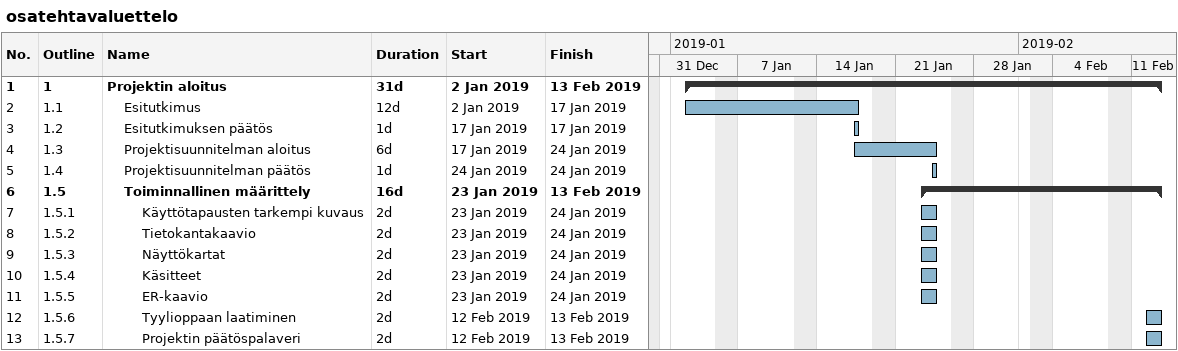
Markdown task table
osatehtavaluettelo

| ID | WBS | Task | Duration | Start | Finish |
|---|---|---|---|---|---|
| 1 | 1 | **Projektin aloitus** | 31d | 2019-01-02 | 2019-02-13 |
| 2 | 1.1 | Esitutkimus | 12d | 2019-01-02 | 2019-01-17 |
| 3 | 1.2 | Esitutkimuksen päätös | 1d | 2019-01-17 | 2019-01-17 |
| 4 | 1.3 | Projektisuunnitelman aloitus | 6d | 2019-01-17 | 2019-01-24 |
| 5 | 1.4 | Projektisuunnitelman päätös | 1d | 2019-01-24 | 2019-01-24 |
| 6 | 1.5 | **Toiminnallinen määrittely** | 16d | 2019-01-23 | 2019-02-13 |
| 7 | 1.5.1 | Käyttötapausten tarkempi kuvaus | 2d | 2019-01-23 | 2019-01-24 |
| 8 | 1.5.2 | Tietokantakaavio | 2d | 2019-01-23 | 2019-01-24 |
| 9 | 1.5.3 | Näyttökartat | 2d | 2019-01-23 | 2019-01-24 |
| 10 | 1.5.4 | Käsitteet | 2d | 2019-01-23 | 2019-01-24 |
| 11 | 1.5.5 | ER-kaavio | 2d | 2019-01-23 | 2019-01-24 |
| 12 | 1.5.6 | Tyylioppaan laatiminen | 2d | 2019-02-12 | 2019-02-13 |
| 13 | 1.5.7 | Projektin päätöspalaveri | 2d | 2019-02-12 | 2019-02-13 |
